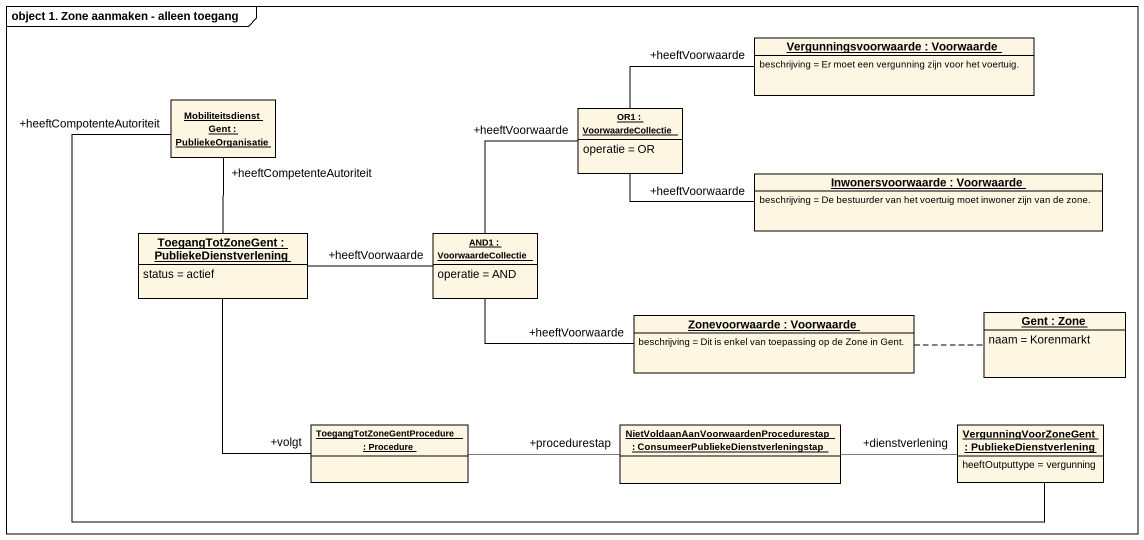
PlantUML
@startuml
mainframe object 1. Zone aanmaken - alleen toegang
hide circle
hide empty members
object "Vergunningsvoorwaarde : Voorwaarde" as Vergunningsvoorwaarde {
  beschrijving = Er moet een vergunning zijn voor het voertuig.
}
object "Mobiliteitsdienst Gent : PubliekeOrganisatie" as Mobiliteitsdienst_Gent
object "OR1 : VoorwaardeCollectie" as OR1 {
  operatie = OR
}
object "Inwonersvoorwaarde : Voorwaarde" as Inwonersvoorwaarde {
  beschrijving = De bestuurder van het voertuig moet inwoner zijn van de zone.
}
object "ToegangTotZoneGent : PubliekeDienstverlening" as ToegangTotZoneGent {
  status = actief
}
object "AND1 : VoorwaardeCollectie" as AND1 {
  operatie = AND
}
object "Zonevoorwaarde : Voorwaarde" as Zonevoorwaarde {
  beschrijving = Dit is enkel van toepassing op de Zone in Gent.
}
object "Gent : Zone" as Gent {
  naam = Korenmarkt
}
object "ToegangTotZoneGentProcedure : Procedure" as ToegangTotZoneGentProcedure
object "NietVoldaanAanVoorwaardenProcedurestap : ConsumeerPubliekeDienstverleningstap" as NietVoldaanAanVoorwaardenPro
object "VergunningVoorZoneGent : PubliekeDienstverlening" as VergunningVoorZoneGent {
  heeftOutputtype = vergunning
}
Mobiliteitsdienst_Gent "+heeftCompetenteAutoriteit" -- ToegangTotZoneGent
Mobiliteitsdienst_Gent "+heeftCompotenteAutoriteit" -right- VergunningVoorZoneGent
OR1 -right- "+heeftVoorwaarde" Vergunningsvoorwaarde
Inwonersvoorwaarde "+heeftVoorwaarde" -left- OR1
ToegangTotZoneGent -- "+volgt" ToegangTotZoneGentProcedure
AND1 -up- "+heeftVoorwaarde" OR1
AND1 "+heeftVoorwaarde" -left- ToegangTotZoneGent
Zonevoorwaarde "+heeftVoorwaarde" -left- AND1
Zonevoorwaarde .right. Gent
ToegangTotZoneGentProcedure -right- "+procedurestap" NietVoldaanAanVoorwaardenPro
NietVoldaanAanVoorwaardenPro -right- "+dienstverlening" VergunningVoorZoneGent
@enduml
